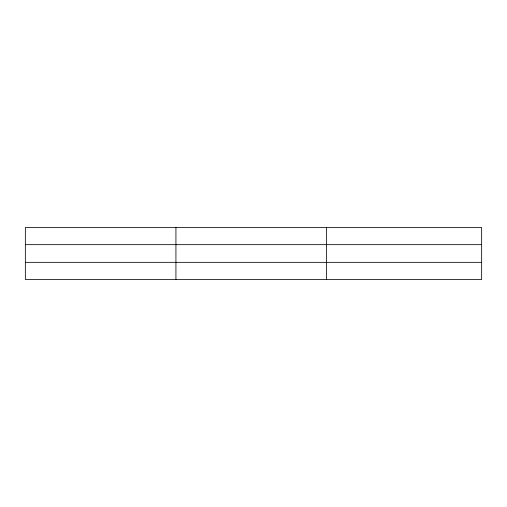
<?xml version="1.0" encoding="UTF-8"?>
<svg xmlns="http://www.w3.org/2000/svg" width="507" height="507" viewBox="0 0 507 507"><rect width="100%" height="100%" fill="white"/><g stroke="black" fill="none" stroke-linecap="round" stroke-linejoin="round"><path stroke-width="0.76" d="M175.929 227.497L175.929 279.503M326.508 227.497L326.508 279.503M481.65 262.341L481.65 279.503L25.35 279.503L25.35 227.497L481.65 227.497L481.65 262.341L25.35 262.341M25.35 244.659L481.65 244.659"/></g></svg>
